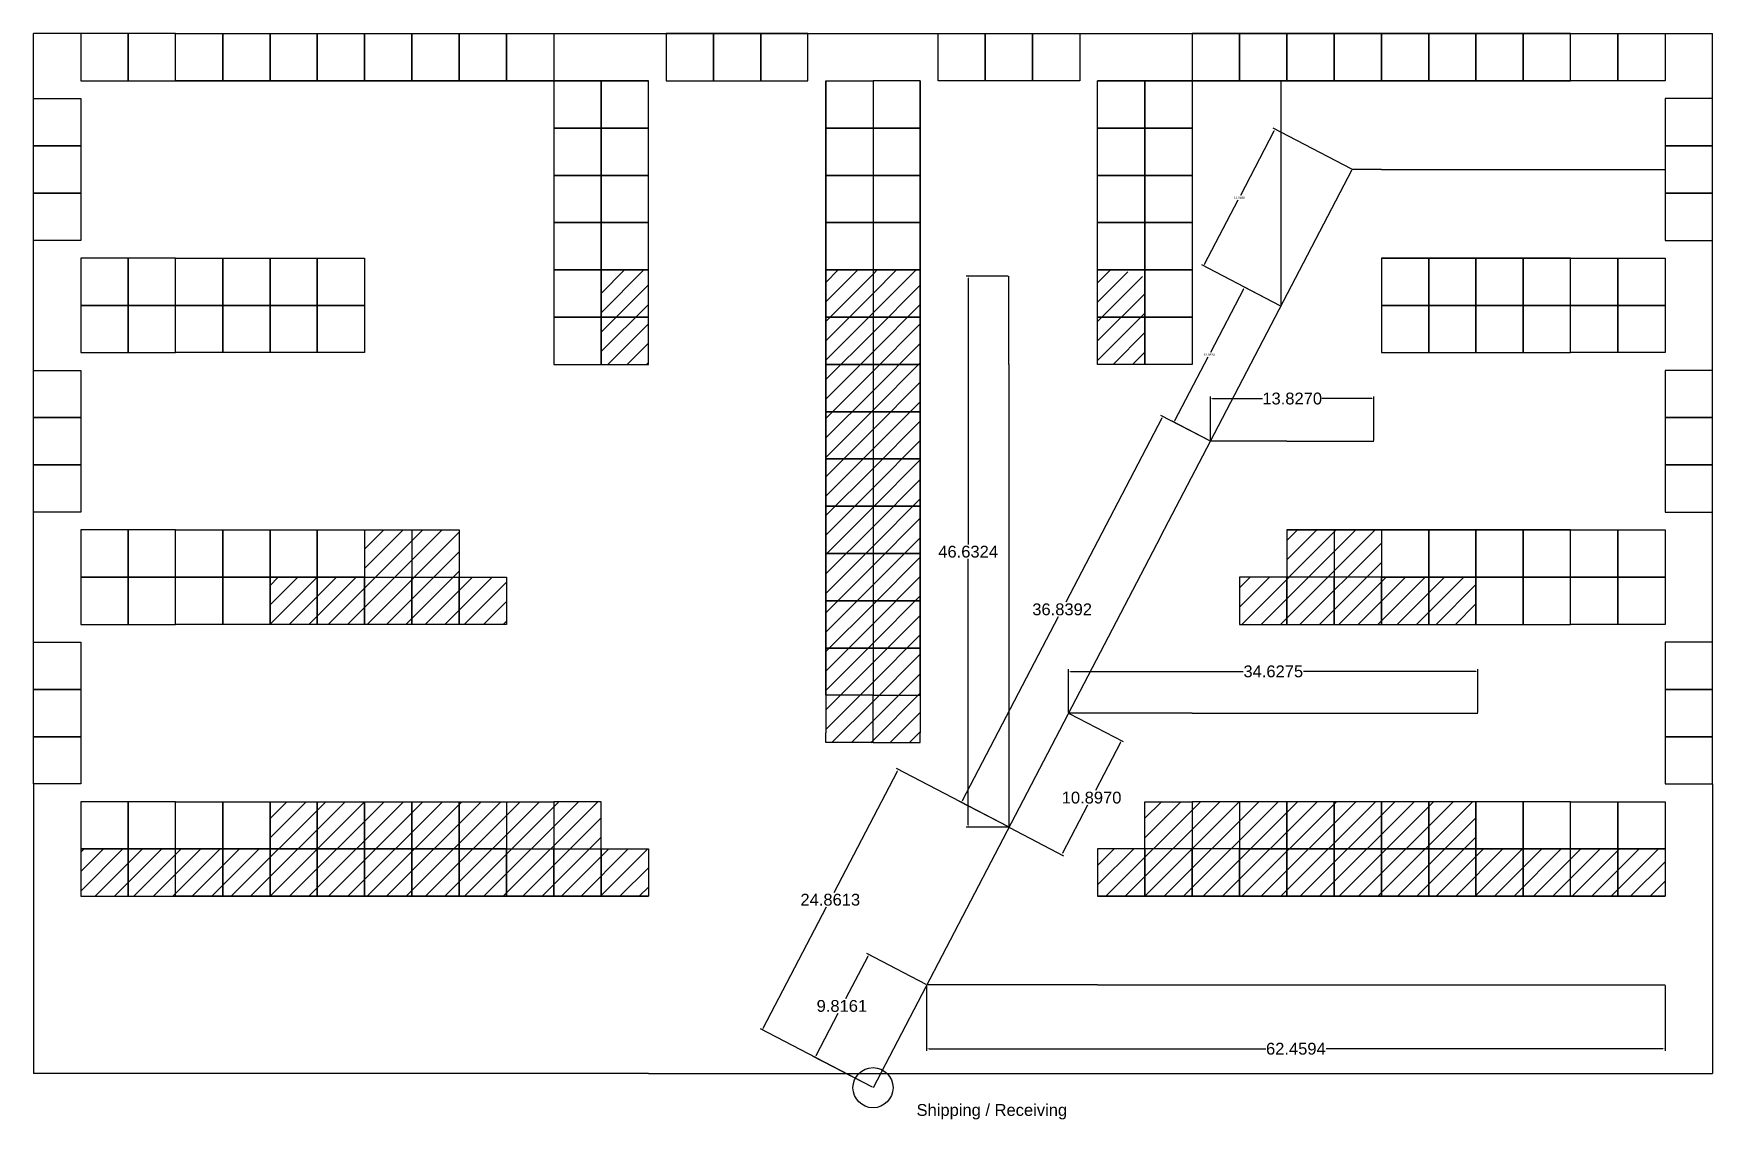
# Model space of a CAD drawing. Header units: inches. Extents: x 6 to 148, y 0 to 92.
import ezdxf

# ---------------------------------------------------------------- set-up
doc = ezdxf.new("R2010")
doc.units = ezdxf.units.IN
doc.header["$MEASUREMENT"] = 0
doc.styles.get("Standard").update_dxf_attribs({"font": 'arial.ttf'})
doc.dimstyles.get("Standard").update_dxf_attribs({"dimtxt": 0.18, "dimasz": 0.18, "dimexe": 0.18, "dimexo": 0.0625, "dimgap": 0.09, "dimtad": 0, "dimtih": 1, "dimtoh": 1, "dimdec": 4, "dimzin": 0, "dimdsep": 46, "dimtxsty": 'Standard', "dimcen": 0.09, "dimadec": 0, "dimazin": 0, "dimtfac": 1, "dimtdec": 4, "dimtofl": 0, "dimtmove": 0, "dimatfit": 3, "dimfxl": 1, "dimtolj": 1, "dimtzin": 0, "dimarcsym": 0})
pattern_1 = [(45, (-6.2708, -3.2696), (-0.822012, 0.822012), [])]

# ---------------------------------------------------------------- blocks, each defined once
blk = doc.blocks.new('*D10')
at = {"color": 0, "lineweight": -2, "transparency": 16777216}
for p, q in [((76.33, 13.81), (74.46, 10.22)), ((81.26, 11.44), (76.25, 14.05)), ((71.96, 5.42), (73.83, 9.01)), ((76.72, 2.74), (71.71, 5.35))]:
    blk.add_line(p, q, dxfattribs=at)
at = {"color": 0, "transparency": 16777216}
for points in [[(76.3, 13.82), (76.36, 13.79), (76.41, 13.97)], [(71.93, 5.44), (71.98, 5.41), (71.87, 5.26)]]:
    blk.add_solid(points, dxfattribs=at)
at = {"layer": 'Defpoints', "color": 0, "transparency": 16777216}
for p in [(76.41, 13.97), (81.31, 11.41), (76.77, 2.71)]:
    blk.add_point(p, dxfattribs=at)
at = {"color": 0, "transparency": 16777216, "insert": (74.14, 9.62), "char_height": 1, "attachment_point": 5}
blk.add_mtext('\\A1;9.8161', dxfattribs=at)
blk = doc.blocks.new('*D11')
at = {"color": 0, "lineweight": -2, "transparency": 16777216}
for p, q in [((81.31, 11.35), (81.31, 5.82)), ((143.77, 11.35), (143.77, 5.82)), ((81.49, 6), (109.99, 6)), ((143.59, 6), (115.1, 6))]:
    blk.add_line(p, q, dxfattribs=at)
at = {"color": 0, "transparency": 16777216}
for points in [[(81.49, 6.03), (81.49, 5.97), (81.31, 6)], [(143.59, 6.03), (143.59, 5.97), (143.77, 6)]]:
    blk.add_solid(points, dxfattribs=at)
at = {"layer": 'Defpoints', "color": 0, "transparency": 16777216}
for p in [(81.31, 11.41), (143.77, 11.41), (143.77, 6)]:
    blk.add_point(p, dxfattribs=at)
at = {"color": 0, "transparency": 16777216, "insert": (112.54, 6), "char_height": 1, "attachment_point": 5}
blk.add_mtext('\\A1;62.4594', dxfattribs=at)
blk = doc.blocks.new('*D12')
at = {"color": 0, "lineweight": -2, "transparency": 16777216}
for p, q in [((78.83, 29.47), (73.47, 19.21)), ((88.22, 24.78), (78.75, 29.72)), ((67.49, 7.75), (72.85, 18.01)), ((76.72, 2.74), (67.25, 7.68))]:
    blk.add_line(p, q, dxfattribs=at)
at = {"color": 0, "transparency": 16777216}
for points in [[(78.8, 29.49), (78.85, 29.46), (78.91, 29.63)], [(67.47, 7.77), (67.52, 7.74), (67.41, 7.59)]]:
    blk.add_solid(points, dxfattribs=at)
at = {"layer": 'Defpoints', "color": 0, "transparency": 16777216}
for p in [(78.91, 29.63), (88.27, 24.75), (76.77, 2.71)]:
    blk.add_point(p, dxfattribs=at)
at = {"color": 0, "transparency": 16777216, "insert": (73.16, 18.61), "char_height": 1, "attachment_point": 5}
blk.add_mtext('\\A1;24.8613', dxfattribs=at)
blk = doc.blocks.new('*D13')
at = {"color": 0, "lineweight": -2, "transparency": 16777216}
for p, q in [((88.21, 71.38), (84.64, 71.38)), ((84.82, 71.2), (84.82, 48.67)), ((84.82, 24.93), (84.82, 47.46)), ((88.21, 24.75), (84.64, 24.75))]:
    blk.add_line(p, q, dxfattribs=at)
at = {"color": 0, "transparency": 16777216}
for points in [[(84.79, 71.2), (84.85, 71.2), (84.82, 71.38)], [(84.79, 24.93), (84.85, 24.93), (84.82, 24.75)]]:
    blk.add_solid(points, dxfattribs=at)
at = {"layer": 'Defpoints', "color": 0, "transparency": 16777216}
for p in [(84.82, 71.38), (88.27, 71.38), (88.27, 24.75)]:
    blk.add_point(p, dxfattribs=at)
at = {"color": 0, "transparency": 16777216, "insert": (84.82, 48.06), "char_height": 1, "attachment_point": 5}
blk.add_mtext('\\A1;46.6324', dxfattribs=at)
blk = doc.blocks.new('*D14')
at = {"color": 0, "lineweight": -2, "transparency": 16777216}
for p, q in [((93.37, 34.38), (97.94, 31.99)), ((97.7, 31.92), (95.58, 27.85)), ((92.83, 22.58), (94.95, 26.65)), ((88.33, 24.72), (92.9, 22.33))]:
    blk.add_line(p, q, dxfattribs=at)
at = {"color": 0, "transparency": 16777216}
for points in [[(97.67, 31.93), (97.73, 31.9), (97.78, 32.08)], [(92.8, 22.59), (92.85, 22.56), (92.74, 22.42)]]:
    blk.add_solid(points, dxfattribs=at)
at = {"layer": 'Defpoints', "color": 0, "transparency": 16777216}
for p in [(93.31, 34.41), (97.78, 32.08), (88.27, 24.75)]:
    blk.add_point(p, dxfattribs=at)
at = {"color": 0, "transparency": 16777216, "insert": (95.26, 27.25), "char_height": 1, "attachment_point": 5}
blk.add_mtext('\\A1;10.8970', dxfattribs=at)
blk = doc.blocks.new('*D15')
at = {"color": 0, "lineweight": -2, "transparency": 16777216}
for p, q in [((93.31, 34.47), (93.31, 38.11)), ((93.49, 37.93), (108.07, 37.93)), ((127.76, 37.93), (113.19, 37.93)), ((127.94, 34.47), (127.94, 38.11))]:
    blk.add_line(p, q, dxfattribs=at)
at = {"color": 0, "transparency": 16777216}
for points in [[(93.49, 37.96), (93.49, 37.9), (93.31, 37.93)], [(127.76, 37.96), (127.76, 37.9), (127.94, 37.93)]]:
    blk.add_solid(points, dxfattribs=at)
at = {"layer": 'Defpoints', "color": 0, "transparency": 16777216}
for p in [(127.94, 37.93), (93.31, 34.41), (127.94, 34.41)]:
    blk.add_point(p, dxfattribs=at)
at = {"color": 0, "transparency": 16777216, "insert": (110.63, 37.93), "char_height": 1, "attachment_point": 5}
blk.add_mtext('\\A1;34.6275', dxfattribs=at)
blk = doc.blocks.new('*D16')
at = {"color": 0, "lineweight": -2, "transparency": 16777216}
for p, q in [((101.2, 59.35), (93.08, 43.78)), ((105.26, 57.44), (101.13, 59.59)), ((84.33, 27.01), (92.45, 42.58)), ((88.22, 24.78), (84.09, 26.93))]:
    blk.add_line(p, q, dxfattribs=at)
at = {"color": 0, "transparency": 16777216}
for points in [[(101.18, 59.37), (101.23, 59.34), (101.29, 59.51)], [(84.3, 27.02), (84.36, 27), (84.25, 26.85)]]:
    blk.add_solid(points, dxfattribs=at)
at = {"layer": 'Defpoints', "color": 0, "transparency": 16777216}
for p in [(101.29, 59.51), (105.31, 57.41), (88.27, 24.75)]:
    blk.add_point(p, dxfattribs=at)
at = {"color": 0, "transparency": 16777216, "insert": (92.77, 43.18), "char_height": 1, "attachment_point": 5}
blk.add_mtext('\\A1;36.8392', dxfattribs=at)
blk = doc.blocks.new('*D17')
at = {"color": 0, "lineweight": -2, "transparency": 16777216}
for p, q in [((105.31, 57.47), (105.31, 61.2)), ((119.14, 57.47), (119.14, 61.2)), ((105.49, 61.02), (109.72, 61.02)), ((118.96, 61.02), (114.73, 61.02))]:
    blk.add_line(p, q, dxfattribs=at)
at = {"color": 0, "transparency": 16777216}
for points in [[(105.49, 61.05), (105.49, 60.99), (105.31, 61.02)], [(118.96, 61.05), (118.96, 60.99), (119.14, 61.02)]]:
    blk.add_solid(points, dxfattribs=at)
at = {"layer": 'Defpoints', "color": 0, "transparency": 16777216}
for p in [(119.14, 61.02), (105.31, 57.41), (119.14, 57.41)]:
    blk.add_point(p, dxfattribs=at)
at = {"color": 0, "transparency": 16777216, "insert": (112.23, 61.02), "char_height": 1, "attachment_point": 5}
blk.add_mtext('\\A1;13.8270', dxfattribs=at)
blk = doc.blocks.new('*D19')
at = {"color": 0, "lineweight": -2, "transparency": 16777216}
for p, q in [((108.11, 70.28), (105.31, 64.91)), ((111.22, 68.86), (108.03, 70.52)), ((102.31, 59.18), (105.12, 64.55)), ((105.26, 57.44), (102.07, 59.1))]:
    blk.add_line(p, q, dxfattribs=at)
at = {"color": 0, "transparency": 16777216}
for points in [[(108.08, 70.29), (108.13, 70.27), (108.19, 70.44)], [(102.29, 59.19), (102.34, 59.16), (102.23, 59.02)]]:
    blk.add_solid(points, dxfattribs=at)
at = {"layer": 'Defpoints', "color": 0, "transparency": 16777216}
for p in [(108.19, 70.44), (111.27, 68.83), (105.31, 57.41)]:
    blk.add_point(p, dxfattribs=at)
at = {"color": 0, "transparency": 16777216, "insert": (105.21, 64.73), "char_height": 0.18, "attachment_point": 5}
blk.add_mtext('\\A1;12.8834', dxfattribs=at)
blk = doc.blocks.new('*D20')
at = {"color": 0, "lineweight": -2, "transparency": 16777216}
for p, q in [((117.26, 80.44), (110.62, 83.9)), ((110.69, 83.66), (107.85, 78.21)), ((104.82, 72.4), (107.66, 77.85)), ((111.22, 68.86), (104.58, 72.33))]:
    blk.add_line(p, q, dxfattribs=at)
at = {"color": 0, "transparency": 16777216}
for points in [[(110.67, 83.68), (110.72, 83.65), (110.78, 83.82)], [(104.79, 72.42), (104.84, 72.39), (104.73, 72.24)]]:
    blk.add_solid(points, dxfattribs=at)
at = {"layer": 'Defpoints', "color": 0, "transparency": 16777216}
for p in [(110.78, 83.82), (117.31, 80.41), (111.27, 68.83)]:
    blk.add_point(p, dxfattribs=at)
at = {"color": 0, "transparency": 16777216, "insert": (107.76, 78.03), "char_height": 0.18, "attachment_point": 5}
blk.add_mtext('\\A1;13.0588', dxfattribs=at)

msp = doc.modelspace()

# ---------------------------------------------------------------- hatches: boundary and pattern name
h = msp.add_hatch()
h.set_pattern_fill('ANSI31', color=256, scale=9.3)
h.set_pattern_definition(pattern_1)
h.paths.add_polyline_path([(53.77316, 67.9097), (57.77316, 67.9097), (57.77316, 63.9097), (53.77316, 63.9097)])
h.paths.add_polyline_path([(72.77316, 35.9097), (76.77316, 35.9097), (76.77316, 31.9097), (72.77316, 31.9097), (72.77316, 32.72612)])
h.paths.add_polyline_path([(72.77316, 39.9097), (76.77316, 39.9097), (76.77316, 35.9097), (72.77316, 35.9097)])
h.paths.add_polyline_path([(72.77316, 43.9097), (76.77316, 43.9097), (76.77316, 39.9097), (72.77316, 39.9097)])
h.paths.add_polyline_path([(72.77316, 47.9097), (76.77316, 47.9097), (76.77316, 43.9097), (72.77316, 43.9097)])
h.paths.add_polyline_path([(72.77316, 51.9097), (76.77316, 51.9097), (76.77316, 47.9097), (72.77316, 47.9097)])
h.paths.add_polyline_path([(72.77316, 55.9097), (76.77316, 55.9097), (76.77316, 51.9097), (72.77316, 51.9097)])
h.paths.add_polyline_path([(72.77316, 59.9097), (76.77316, 59.9097), (76.77316, 55.9097), (72.77316, 55.9097)])
h.paths.add_polyline_path([(72.77316, 63.9097), (76.77316, 63.9097), (76.77316, 59.9097), (72.77316, 59.9097)])
h.paths.add_polyline_path([(72.77316, 67.9097), (76.77316, 67.9097), (76.77316, 63.9097), (72.77316, 63.9097)])
h.paths.add_polyline_path([(72.77316, 71.9097), (76.77316, 71.9097), (76.77316, 67.9097), (72.77316, 67.9097)])
h.paths.add_polyline_path([(53.77316, 71.27432, -0.007212089), (55.72578, 71.9097), (57.77316, 71.9097), (57.77316, 67.9097), (53.77316, 67.9097)])
h.paths.add_polyline_path([(37.77316, 49.9097), (41.77316, 49.9097), (41.77316, 45.9097), (37.77316, 45.9097)])
h.paths.add_polyline_path([(33.77316, 49.9097), (37.77316, 49.9097), (37.77316, 45.9097), (33.77316, 45.9097)])
h.paths.add_polyline_path([(41.77316, 45.9097), (45.77316, 45.9097), (45.77316, 41.9097), (41.77316, 41.9097)])
h.paths.add_polyline_path([(37.77316, 45.9097), (41.77316, 45.9097), (41.77316, 41.9097), (37.77316, 41.9097)])
h.paths.add_polyline_path([(33.77316, 45.9097), (37.77316, 45.9097), (37.77316, 41.9097), (33.77316, 41.9097)])
h.paths.add_polyline_path([(29.77316, 45.9097), (33.77316, 45.9097), (33.77316, 41.9097), (29.77316, 41.9097)])
h.paths.add_polyline_path([(25.77316, 45.9097), (29.77316, 45.9097), (29.77316, 41.9097), (25.77316, 41.9097)])
h.paths.add_polyline_path([(49.77316, 26.9097), (53.77316, 26.9097), (53.77316, 22.9097), (49.77316, 22.9097)])
h.paths.add_polyline_path([(45.77316, 26.9097), (49.77316, 26.9097), (49.77316, 22.9097), (45.77316, 22.9097)])
h.paths.add_polyline_path([(41.77316, 26.9097), (45.77316, 26.9097), (45.77316, 22.9097), (41.77316, 22.9097)])
h.paths.add_polyline_path([(37.77316, 26.9097), (41.77316, 26.9097), (41.77316, 22.9097), (37.77316, 22.9097)])
h.paths.add_polyline_path([(33.77316, 26.9097), (37.77316, 26.9097), (37.77316, 22.9097), (33.77316, 22.9097)])
h.paths.add_polyline_path([(29.77316, 26.9097), (33.77316, 26.9097), (33.77316, 22.9097), (29.77316, 22.9097)])
h.paths.add_polyline_path([(25.77316, 26.9097), (29.77316, 26.9097), (29.77316, 22.9097), (25.77316, 22.9097)])
h.paths.add_polyline_path([(53.77316, 22.9097), (57.77316, 22.9097), (57.77316, 18.9097), (53.77316, 18.9097)])
h.paths.add_polyline_path([(49.77316, 22.9097), (53.77316, 22.9097), (53.77316, 18.9097), (49.77316, 18.9097)])
h.paths.add_polyline_path([(45.77316, 22.9097), (49.77316, 22.9097), (49.77316, 18.9097), (45.77316, 18.9097)])
h.paths.add_polyline_path([(41.77316, 22.9097), (45.77316, 22.9097), (45.77316, 18.9097), (41.77316, 18.9097)])
h.paths.add_polyline_path([(37.77316, 22.9097), (41.77316, 22.9097), (41.77316, 18.9097), (37.77316, 18.9097)])
h.paths.add_polyline_path([(33.77316, 22.9097), (37.77316, 22.9097), (37.77316, 18.9097), (33.77316, 18.9097)])
h.paths.add_polyline_path([(29.77316, 22.9097), (33.77316, 22.9097), (33.77316, 18.9097), (29.77316, 18.9097)])
h.paths.add_polyline_path([(25.77316, 22.9097), (29.77316, 22.9097), (29.77316, 18.9097), (25.77316, 18.9097)])
h.paths.add_polyline_path([(21.77316, 22.9097), (25.77316, 22.9097), (25.77316, 18.9097), (21.77316, 18.9097)])
h.paths.add_polyline_path([(17.77316, 22.9097), (21.77316, 22.9097), (21.77316, 18.9097), (17.77316, 18.9097)])
h.paths.add_polyline_path([(13.77316, 22.9097), (17.77316, 22.9097), (17.77316, 18.9097), (13.77316, 18.9097)])
h.paths.add_polyline_path([(9.77316, 22.9097), (13.77316, 22.9097), (13.77316, 18.9097), (9.77316, 18.9097)])
h = msp.add_hatch()
h.set_pattern_fill('ANSI31', color=256, scale=9.3)
h.set_pattern_definition(pattern_1)
h.paths.add_polyline_path([(99.77316, 67.9097), (95.77316, 67.9097), (95.77316, 63.9097), (99.77316, 63.9097)])
h.paths.add_polyline_path([(80.77316, 35.9097), (76.77316, 35.9097), (76.77316, 31.9097), (80.77316, 31.9097), (80.77316, 32.72612)])
h.paths.add_polyline_path([(80.77316, 39.9097), (76.77316, 39.9097), (76.77316, 35.9097), (80.77316, 35.9097)])
h.paths.add_polyline_path([(80.77316, 43.9097), (76.77316, 43.9097), (76.77316, 39.9097), (80.77316, 39.9097)])
h.paths.add_polyline_path([(80.77316, 47.9097), (76.77316, 47.9097), (76.77316, 43.9097), (80.77316, 43.9097)])
h.paths.add_polyline_path([(80.77316, 51.9097), (76.77316, 51.9097), (76.77316, 47.9097), (80.77316, 47.9097)])
h.paths.add_polyline_path([(80.77316, 55.9097), (76.77316, 55.9097), (76.77316, 51.9097), (80.77316, 51.9097)])
h.paths.add_polyline_path([(80.77316, 59.9097), (76.77316, 59.9097), (76.77316, 55.9097), (80.77316, 55.9097)])
h.paths.add_polyline_path([(80.77316, 63.9097), (76.77316, 63.9097), (76.77316, 59.9097), (80.77316, 59.9097)])
h.paths.add_polyline_path([(80.77316, 67.9097), (76.77316, 67.9097), (76.77316, 63.9097), (80.77316, 63.9097)])
h.paths.add_polyline_path([(80.77316, 71.9097), (76.77316, 71.9097), (76.77316, 67.9097), (80.77316, 67.9097)])
h.paths.add_polyline_path([(99.77316, 71.27432, 0.007212089), (97.82053, 71.9097), (95.77316, 71.9097), (95.77316, 67.9097), (99.77316, 67.9097)])
h.paths.add_polyline_path([(115.77316, 49.9097), (111.77316, 49.9097), (111.77316, 45.9097), (115.77316, 45.9097)])
h.paths.add_polyline_path([(119.77316, 49.9097), (115.77316, 49.9097), (115.77316, 45.9097), (119.77316, 45.9097)])
h.paths.add_polyline_path([(111.77316, 45.9097), (107.77316, 45.9097), (107.77316, 41.9097), (111.77316, 41.9097)])
h.paths.add_polyline_path([(115.77316, 45.9097), (111.77316, 45.9097), (111.77316, 41.9097), (115.77316, 41.9097)])
h.paths.add_polyline_path([(119.77316, 45.9097), (115.77316, 45.9097), (115.77316, 41.9097), (119.77316, 41.9097)])
h.paths.add_polyline_path([(123.77316, 45.9097), (119.77316, 45.9097), (119.77316, 41.9097), (123.77316, 41.9097)])
h.paths.add_polyline_path([(127.77316, 45.9097), (123.77316, 45.9097), (123.77316, 41.9097), (127.77316, 41.9097)])
h.paths.add_polyline_path([(103.77316, 26.9097), (99.77316, 26.9097), (99.77316, 22.9097), (103.77316, 22.9097)])
h.paths.add_polyline_path([(107.77316, 26.9097), (103.77316, 26.9097), (103.77316, 22.9097), (107.77316, 22.9097)])
h.paths.add_polyline_path([(111.77316, 26.9097), (107.77316, 26.9097), (107.77316, 22.9097), (111.77316, 22.9097)])
h.paths.add_polyline_path([(115.77316, 26.9097), (111.77316, 26.9097), (111.77316, 22.9097), (115.77316, 22.9097)])
h.paths.add_polyline_path([(119.77316, 26.9097), (115.77316, 26.9097), (115.77316, 22.9097), (119.77316, 22.9097)])
h.paths.add_polyline_path([(123.77316, 26.9097), (119.77316, 26.9097), (119.77316, 22.9097), (123.77316, 22.9097)])
h.paths.add_polyline_path([(127.77316, 26.9097), (123.77316, 26.9097), (123.77316, 22.9097), (127.77316, 22.9097)])
h.paths.add_polyline_path([(99.77316, 22.9097), (95.77316, 22.9097), (95.77316, 18.9097), (99.77316, 18.9097)])
h.paths.add_polyline_path([(103.77316, 22.9097), (99.77316, 22.9097), (99.77316, 18.9097), (103.77316, 18.9097)])
h.paths.add_polyline_path([(107.77316, 22.9097), (103.77316, 22.9097), (103.77316, 18.9097), (107.77316, 18.9097)])
h.paths.add_polyline_path([(111.77316, 22.9097), (107.77316, 22.9097), (107.77316, 18.9097), (111.77316, 18.9097)])
h.paths.add_polyline_path([(115.77316, 22.9097), (111.77316, 22.9097), (111.77316, 18.9097), (115.77316, 18.9097)])
h.paths.add_polyline_path([(119.77316, 22.9097), (115.77316, 22.9097), (115.77316, 18.9097), (119.77316, 18.9097)])
h.paths.add_polyline_path([(123.77316, 22.9097), (119.77316, 22.9097), (119.77316, 18.9097), (123.77316, 18.9097)])
h.paths.add_polyline_path([(127.77316, 22.9097), (123.77316, 22.9097), (123.77316, 18.9097), (127.77316, 18.9097)])
h.paths.add_polyline_path([(131.77316, 22.9097), (127.77316, 22.9097), (127.77316, 18.9097), (131.77316, 18.9097)])
h.paths.add_polyline_path([(135.77316, 22.9097), (131.77316, 22.9097), (131.77316, 18.9097), (135.77316, 18.9097)])
h.paths.add_polyline_path([(139.77316, 22.9097), (135.77316, 22.9097), (135.77316, 18.9097), (139.77316, 18.9097)])
h.paths.add_polyline_path([(143.77316, 22.9097), (139.77316, 22.9097), (139.77316, 18.9097), (143.77316, 18.9097)])

# ---------------------------------------------------------------- linework, layer by layer
for p, q in [((5.77316, 40.4097), (5.77316, 91.9097)), ((9.77316, 91.9097), (5.77316, 91.9097)), ((17.77316, 87.9097), (17.77316, 91.9097)), ((17.77316, 91.9097), (49.77316, 91.9097)), ((17.77316, 91.9097), (49.77316, 91.9097)), ((49.77316, 91.9097), (147.77316, 91.9097)), ((135.77316, 91.9097), (103.77316, 91.9097)), ((135.77316, 91.9097), (103.77316, 91.9097)), ((135.77316, 87.9097), (135.77316, 91.9097)), ((147.77316, 40.4097), (147.77316, 91.9097)), ((17.77316, 87.9097), (57.77316, 87.9097)), ((57.77316, 67.9097), (57.77316, 87.9097)), ((72.77316, 87.9097), (72.77316, 32.72612)), ((80.77316, 87.9097), (80.77316, 32.72612)), ((135.77316, 87.9097), (95.77316, 87.9097)), ((95.77316, 67.9097), (95.77316, 87.9097)), ((103.77316, 87.9097), (103.77316, 63.9097)), ((111.27316, 87.9097), (111.27316, 68.83193)), ((105.31373, 57.4097), (117.31373, 80.4097)), ((119.77316, 80.4097), (117.31373, 80.4097)), ((119.77316, 80.4097), (143.77316, 80.4097)), ((119.77316, 72.9097), (143.77316, 72.9097)), ((33.77316, 49.9097), (37.77316, 49.9097)), ((37.77316, 49.9097), (37.77316, 45.9097)), ((37.77316, 49.9097), (41.77316, 49.9097)), ((41.77316, 49.9097), (41.77316, 45.9097)), ((115.77316, 49.9097), (111.77316, 49.9097)), ((111.77316, 49.9097), (111.77316, 45.9097)), ((111.77316, 49.9097), (143.77316, 49.9097)), ((115.77316, 49.9097), (115.77316, 45.9097)), ((119.77316, 49.9097), (115.77316, 49.9097)), ((45.77316, 45.9097), (45.77316, 41.9097)), ((107.77316, 45.9097), (107.77316, 41.9097)), ((76.77316, 31.9097), (76.77316, 35.9097)), ((76.77316, 31.9097), (76.77316, 35.9097)), ((72.77316, 31.9097), (72.77316, 32.72612)), ((80.77316, 31.9097), (80.77316, 32.72612)), ((76.77316, 31.9097), (72.77316, 31.9097)), ((76.77316, 31.9097), (80.77316, 31.9097)), ((5.77316, 28.4097), (5.77316, 3.9097)), ((147.77316, 28.4097), (147.77316, 3.9097)), ((17.77316, 22.9097), (17.77316, 26.9097)), ((17.77316, 26.9097), (49.77316, 26.9097)), ((49.77316, 26.9097), (49.77316, 22.9097)), ((135.77316, 26.9097), (103.77316, 26.9097)), ((103.77316, 26.9097), (103.77316, 22.9097)), ((135.77316, 22.9097), (135.77316, 26.9097)), ((17.77316, 18.9097), (17.77316, 22.9097)), ((17.77316, 22.9097), (57.77316, 22.9097)), ((57.77316, 22.9097), (57.77316, 18.9097)), ((135.77316, 22.9097), (95.77316, 22.9097)), ((95.77316, 22.9097), (95.77316, 18.9097)), ((135.77316, 18.9097), (135.77316, 22.9097)), ((17.77316, 18.9097), (57.77316, 18.9097)), ((135.77316, 18.9097), (95.77316, 18.9097)), ((95.77316, 18.9097), (143.77316, 18.9097)), ((57.77316, 3.9097), (5.77316, 3.9097)), ((57.77316, 3.9097), (147.77316, 3.9097))]:
    msp.add_line(p, q)
at = {"color": 3}
for p, q in [((88.27316, 63.9097), (88.27316, 71.38103)), ((88.27316, 63.9097), (88.27316, 24.7486)), ((101.12377, 49.37894), (105.31373, 57.4097)), ((111.77316, 57.4097), (105.31373, 57.4097)), ((111.77316, 57.4097), (119.14075, 57.4097)), ((101.12377, 49.37894), (89.12377, 26.37894)), ((103.77316, 34.4097), (93.31373, 34.4097)), ((103.77316, 34.4097), (127.9412, 34.4097)), ((89.12377, 26.37894), (76.77316, 2.70693)), ((95.77316, 11.4097), (81.31373, 11.4097)), ((95.77316, 11.4097), (143.77316, 11.4097))]:
    msp.add_line(p, q, dxfattribs=at)
for points in [[(13.77316, 91.9097), (9.77316, 91.9097), (9.77316, 87.9097), (13.77316, 87.9097)], [(17.77316, 91.9097), (13.77316, 91.9097), (13.77316, 87.9097), (17.77316, 87.9097)], [(17.77316, 91.9097), (21.77316, 91.9097), (21.77316, 87.9097), (17.77316, 87.9097)], [(21.77316, 91.9097), (25.77316, 91.9097), (25.77316, 87.9097), (21.77316, 87.9097)], [(25.77316, 91.9097), (29.77316, 91.9097), (29.77316, 87.9097), (25.77316, 87.9097)], [(29.77316, 91.9097), (33.77316, 91.9097), (33.77316, 87.9097), (29.77316, 87.9097)], [(33.77316, 91.9097), (37.77316, 91.9097), (37.77316, 87.9097), (33.77316, 87.9097)], [(37.77316, 91.9097), (41.77316, 91.9097), (41.77316, 87.9097), (37.77316, 87.9097)], [(41.77316, 91.9097), (45.77316, 91.9097), (45.77316, 87.9097), (41.77316, 87.9097)], [(45.77316, 91.9097), (49.77316, 91.9097), (49.77316, 87.9097), (45.77316, 87.9097)], [(63.27316, 91.9097), (59.27316, 91.9097), (59.27316, 87.9097), (63.27316, 87.9097)], [(67.27316, 91.9097), (63.27316, 91.9097), (63.27316, 87.9097), (67.27316, 87.9097)], [(71.27316, 91.9097), (67.27316, 91.9097), (67.27316, 87.9097), (71.27316, 87.9097)], [(82.27316, 91.9097), (86.27316, 91.9097), (86.27316, 87.9097), (82.27316, 87.9097)], [(86.27316, 91.9097), (90.27316, 91.9097), (90.27316, 87.9097), (86.27316, 87.9097)], [(90.27316, 91.9097), (94.27316, 91.9097), (94.27316, 87.9097), (90.27316, 87.9097)], [(107.77316, 91.9097), (103.77316, 91.9097), (103.77316, 87.9097), (107.77316, 87.9097)], [(111.77316, 91.9097), (107.77316, 91.9097), (107.77316, 87.9097), (111.77316, 87.9097)], [(115.77316, 91.9097), (111.77316, 91.9097), (111.77316, 87.9097), (115.77316, 87.9097)], [(119.77316, 91.9097), (115.77316, 91.9097), (115.77316, 87.9097), (119.77316, 87.9097)], [(123.77316, 91.9097), (119.77316, 91.9097), (119.77316, 87.9097), (123.77316, 87.9097)], [(127.77316, 91.9097), (123.77316, 91.9097), (123.77316, 87.9097), (127.77316, 87.9097)], [(131.77316, 91.9097), (127.77316, 91.9097), (127.77316, 87.9097), (131.77316, 87.9097)], [(135.77316, 91.9097), (131.77316, 91.9097), (131.77316, 87.9097), (135.77316, 87.9097)], [(135.77316, 91.9097), (139.77316, 91.9097), (139.77316, 87.9097), (135.77316, 87.9097)], [(139.77316, 91.9097), (143.77316, 91.9097), (143.77316, 87.9097), (139.77316, 87.9097)], [(53.77316, 87.9097), (49.77316, 87.9097), (49.77316, 83.9097), (53.77316, 83.9097)], [(57.77316, 87.9097), (53.77316, 87.9097), (53.77316, 83.9097), (57.77316, 83.9097)], [(72.77316, 87.9097), (76.77316, 87.9097), (76.77316, 83.9097), (72.77316, 83.9097)], [(80.77316, 87.9097), (76.77316, 87.9097), (76.77316, 83.9097), (80.77316, 83.9097)], [(95.77316, 87.9097), (99.77316, 87.9097), (99.77316, 83.9097), (95.77316, 83.9097)], [(99.77316, 87.9097), (103.77316, 87.9097), (103.77316, 83.9097), (99.77316, 83.9097)], [(9.77316, 82.4097), (5.77316, 82.4097), (5.77316, 86.4097), (9.77316, 86.4097)], [(143.77316, 82.4097), (147.77316, 82.4097), (147.77316, 86.4097), (143.77316, 86.4097)], [(53.77316, 83.9097), (49.77316, 83.9097), (49.77316, 79.9097), (53.77316, 79.9097)], [(57.77316, 83.9097), (53.77316, 83.9097), (53.77316, 79.9097), (57.77316, 79.9097)], [(72.77316, 83.9097), (76.77316, 83.9097), (76.77316, 79.9097), (72.77316, 79.9097)], [(80.77316, 83.9097), (76.77316, 83.9097), (76.77316, 79.9097), (80.77316, 79.9097)], [(95.77316, 83.9097), (99.77316, 83.9097), (99.77316, 79.9097), (95.77316, 79.9097)], [(99.77316, 83.9097), (103.77316, 83.9097), (103.77316, 79.9097), (99.77316, 79.9097)], [(9.77316, 78.4097), (5.77316, 78.4097), (5.77316, 82.4097), (9.77316, 82.4097)], [(143.77316, 78.4097), (147.77316, 78.4097), (147.77316, 82.4097), (143.77316, 82.4097)], [(53.77316, 79.9097), (49.77316, 79.9097), (49.77316, 75.9097), (53.77316, 75.9097)], [(57.77316, 79.9097), (53.77316, 79.9097), (53.77316, 75.9097), (57.77316, 75.9097)], [(72.77316, 79.9097), (76.77316, 79.9097), (76.77316, 75.9097), (72.77316, 75.9097)], [(80.77316, 79.9097), (76.77316, 79.9097), (76.77316, 75.9097), (80.77316, 75.9097)], [(95.77316, 79.9097), (99.77316, 79.9097), (99.77316, 75.9097), (95.77316, 75.9097)], [(99.77316, 79.9097), (103.77316, 79.9097), (103.77316, 75.9097), (99.77316, 75.9097)], [(9.77316, 74.4097), (5.77316, 74.4097), (5.77316, 78.4097), (9.77316, 78.4097)], [(143.77316, 74.4097), (147.77316, 74.4097), (147.77316, 78.4097), (143.77316, 78.4097)], [(53.77316, 75.9097), (49.77316, 75.9097), (49.77316, 71.9097), (53.77316, 71.9097)], [(57.77316, 75.9097), (53.77316, 75.9097), (53.77316, 71.9097), (57.77316, 71.9097)], [(72.77316, 75.9097), (76.77316, 75.9097), (76.77316, 71.9097), (72.77316, 71.9097)], [(80.77316, 75.9097), (76.77316, 75.9097), (76.77316, 71.9097), (80.77316, 71.9097)], [(95.77316, 75.9097), (99.77316, 75.9097), (99.77316, 71.9097), (95.77316, 71.9097)], [(99.77316, 75.9097), (103.77316, 75.9097), (103.77316, 71.9097), (99.77316, 71.9097)], [(13.77316, 72.9097), (9.77316, 72.9097), (9.77316, 68.9097), (13.77316, 68.9097)], [(17.77316, 72.9097), (13.77316, 72.9097), (13.77316, 68.9097), (17.77316, 68.9097)], [(17.77316, 72.9097), (21.77316, 72.9097), (21.77316, 68.9097), (17.77316, 68.9097)], [(21.77316, 72.9097), (25.77316, 72.9097), (25.77316, 68.9097), (21.77316, 68.9097)], [(25.77316, 72.9097), (29.77316, 72.9097), (29.77316, 68.9097), (25.77316, 68.9097)], [(29.77316, 72.9097), (33.77316, 72.9097), (33.77316, 68.9097), (29.77316, 68.9097)], [(123.77316, 72.9097), (119.77316, 72.9097), (119.77316, 68.9097), (123.77316, 68.9097)], [(127.77316, 72.9097), (123.77316, 72.9097), (123.77316, 68.9097), (127.77316, 68.9097)], [(131.77316, 72.9097), (127.77316, 72.9097), (127.77316, 68.9097), (131.77316, 68.9097)], [(135.77316, 72.9097), (131.77316, 72.9097), (131.77316, 68.9097), (135.77316, 68.9097)], [(135.77316, 72.9097), (139.77316, 72.9097), (139.77316, 68.9097), (135.77316, 68.9097)], [(139.77316, 72.9097), (143.77316, 72.9097), (143.77316, 68.9097), (139.77316, 68.9097)], [(53.77316, 71.9097), (49.77316, 71.9097), (49.77316, 67.9097), (53.77316, 67.9097)], [(57.77316, 71.9097), (53.77316, 71.9097), (53.77316, 67.9097), (57.77316, 67.9097)], [(72.77316, 71.9097), (76.77316, 71.9097), (76.77316, 67.9097), (72.77316, 67.9097)], [(80.77316, 71.9097), (76.77316, 71.9097), (76.77316, 67.9097), (80.77316, 67.9097)], [(95.77316, 71.9097), (99.77316, 71.9097), (99.77316, 67.9097), (95.77316, 67.9097)], [(99.77316, 71.9097), (103.77316, 71.9097), (103.77316, 67.9097), (99.77316, 67.9097)], [(13.77316, 68.9097), (9.77316, 68.9097), (9.77316, 64.9097), (13.77316, 64.9097)], [(17.77316, 68.9097), (13.77316, 68.9097), (13.77316, 64.9097), (17.77316, 64.9097)], [(17.77316, 68.9097), (21.77316, 68.9097), (21.77316, 64.9097), (17.77316, 64.9097)], [(21.77316, 68.9097), (25.77316, 68.9097), (25.77316, 64.9097), (21.77316, 64.9097)], [(25.77316, 68.9097), (29.77316, 68.9097), (29.77316, 64.9097), (25.77316, 64.9097)], [(29.77316, 68.9097), (33.77316, 68.9097), (33.77316, 64.9097), (29.77316, 64.9097)], [(123.77316, 68.9097), (119.77316, 68.9097), (119.77316, 64.9097), (123.77316, 64.9097)], [(127.77316, 68.9097), (123.77316, 68.9097), (123.77316, 64.9097), (127.77316, 64.9097)], [(131.77316, 68.9097), (127.77316, 68.9097), (127.77316, 64.9097), (131.77316, 64.9097)], [(135.77316, 68.9097), (131.77316, 68.9097), (131.77316, 64.9097), (135.77316, 64.9097)], [(135.77316, 68.9097), (139.77316, 68.9097), (139.77316, 64.9097), (135.77316, 64.9097)], [(139.77316, 68.9097), (143.77316, 68.9097), (143.77316, 64.9097), (139.77316, 64.9097)], [(53.77316, 67.9097), (49.77316, 67.9097), (49.77316, 63.9097), (53.77316, 63.9097)], [(57.77316, 67.9097), (53.77316, 67.9097), (53.77316, 63.9097), (57.77316, 63.9097)], [(72.77316, 67.9097), (76.77316, 67.9097), (76.77316, 63.9097), (72.77316, 63.9097)], [(80.77316, 67.9097), (76.77316, 67.9097), (76.77316, 63.9097), (80.77316, 63.9097)], [(95.77316, 67.9097), (99.77316, 67.9097), (99.77316, 63.9097), (95.77316, 63.9097)], [(99.77316, 67.9097), (103.77316, 67.9097), (103.77316, 63.9097), (99.77316, 63.9097)], [(72.77316, 63.9097), (76.77316, 63.9097), (76.77316, 59.9097), (72.77316, 59.9097)], [(80.77316, 63.9097), (76.77316, 63.9097), (76.77316, 59.9097), (80.77316, 59.9097)], [(9.77316, 59.4097), (5.77316, 59.4097), (5.77316, 63.4097), (9.77316, 63.4097)], [(143.77316, 59.4097), (147.77316, 59.4097), (147.77316, 63.4097), (143.77316, 63.4097)], [(72.77316, 59.9097), (76.77316, 59.9097), (76.77316, 55.9097), (72.77316, 55.9097)], [(80.77316, 59.9097), (76.77316, 59.9097), (76.77316, 55.9097), (80.77316, 55.9097)], [(9.77316, 55.4097), (5.77316, 55.4097), (5.77316, 59.4097), (9.77316, 59.4097)], [(143.77316, 55.4097), (147.77316, 55.4097), (147.77316, 59.4097), (143.77316, 59.4097)], [(9.77316, 51.4097), (5.77316, 51.4097), (5.77316, 55.4097), (9.77316, 55.4097)], [(72.77316, 55.9097), (76.77316, 55.9097), (76.77316, 51.9097), (72.77316, 51.9097)], [(80.77316, 55.9097), (76.77316, 55.9097), (76.77316, 51.9097), (80.77316, 51.9097)], [(143.77316, 51.4097), (147.77316, 51.4097), (147.77316, 55.4097), (143.77316, 55.4097)], [(72.77316, 51.9097), (76.77316, 51.9097), (76.77316, 47.9097), (72.77316, 47.9097)], [(80.77316, 51.9097), (76.77316, 51.9097), (76.77316, 47.9097), (80.77316, 47.9097)], [(13.77316, 49.9097), (9.77316, 49.9097), (9.77316, 45.9097), (13.77316, 45.9097)], [(17.77316, 49.9097), (13.77316, 49.9097), (13.77316, 45.9097), (17.77316, 45.9097)], [(17.77316, 49.9097), (21.77316, 49.9097), (21.77316, 45.9097), (17.77316, 45.9097)], [(21.77316, 49.9097), (25.77316, 49.9097), (25.77316, 45.9097), (21.77316, 45.9097)], [(25.77316, 49.9097), (29.77316, 49.9097), (29.77316, 45.9097), (25.77316, 45.9097)], [(29.77316, 49.9097), (33.77316, 49.9097), (33.77316, 45.9097), (29.77316, 45.9097)], [(123.77316, 49.9097), (119.77316, 49.9097), (119.77316, 45.9097), (123.77316, 45.9097)], [(127.77316, 49.9097), (123.77316, 49.9097), (123.77316, 45.9097), (127.77316, 45.9097)], [(131.77316, 49.9097), (127.77316, 49.9097), (127.77316, 45.9097), (131.77316, 45.9097)], [(135.77316, 49.9097), (131.77316, 49.9097), (131.77316, 45.9097), (135.77316, 45.9097)], [(135.77316, 49.9097), (139.77316, 49.9097), (139.77316, 45.9097), (135.77316, 45.9097)], [(139.77316, 49.9097), (143.77316, 49.9097), (143.77316, 45.9097), (139.77316, 45.9097)], [(72.77316, 47.9097), (76.77316, 47.9097), (76.77316, 43.9097), (72.77316, 43.9097)], [(80.77316, 47.9097), (76.77316, 47.9097), (76.77316, 43.9097), (80.77316, 43.9097)], [(13.77316, 45.9097), (9.77316, 45.9097), (9.77316, 41.9097), (13.77316, 41.9097)], [(17.77316, 45.9097), (13.77316, 45.9097), (13.77316, 41.9097), (17.77316, 41.9097)], [(17.77316, 45.9097), (21.77316, 45.9097), (21.77316, 41.9097), (17.77316, 41.9097)], [(21.77316, 45.9097), (25.77316, 45.9097), (25.77316, 41.9097), (21.77316, 41.9097)], [(25.77316, 45.9097), (29.77316, 45.9097), (29.77316, 41.9097), (25.77316, 41.9097)], [(29.77316, 45.9097), (33.77316, 45.9097), (33.77316, 41.9097), (29.77316, 41.9097)], [(33.77316, 45.9097), (37.77316, 45.9097), (37.77316, 41.9097), (33.77316, 41.9097)], [(37.77316, 45.9097), (41.77316, 45.9097), (41.77316, 41.9097), (37.77316, 41.9097)], [(41.77316, 45.9097), (45.77316, 45.9097), (45.77316, 41.9097), (41.77316, 41.9097)], [(111.77316, 45.9097), (107.77316, 45.9097), (107.77316, 41.9097), (111.77316, 41.9097)], [(115.77316, 45.9097), (111.77316, 45.9097), (111.77316, 41.9097), (115.77316, 41.9097)], [(119.77316, 45.9097), (115.77316, 45.9097), (115.77316, 41.9097), (119.77316, 41.9097)], [(123.77316, 45.9097), (119.77316, 45.9097), (119.77316, 41.9097), (123.77316, 41.9097)], [(127.77316, 45.9097), (123.77316, 45.9097), (123.77316, 41.9097), (127.77316, 41.9097)], [(131.77316, 45.9097), (127.77316, 45.9097), (127.77316, 41.9097), (131.77316, 41.9097)], [(135.77316, 45.9097), (131.77316, 45.9097), (131.77316, 41.9097), (135.77316, 41.9097)], [(135.77316, 45.9097), (139.77316, 45.9097), (139.77316, 41.9097), (135.77316, 41.9097)], [(139.77316, 45.9097), (143.77316, 45.9097), (143.77316, 41.9097), (139.77316, 41.9097)], [(72.77316, 43.9097), (76.77316, 43.9097), (76.77316, 39.9097), (72.77316, 39.9097)], [(80.77316, 43.9097), (76.77316, 43.9097), (76.77316, 39.9097), (80.77316, 39.9097)], [(9.77316, 36.4097), (5.77316, 36.4097), (5.77316, 40.4097), (9.77316, 40.4097)], [(72.77316, 39.9097), (76.77316, 39.9097), (76.77316, 35.9097), (72.77316, 35.9097)], [(80.77316, 39.9097), (76.77316, 39.9097), (76.77316, 35.9097), (80.77316, 35.9097)], [(143.77316, 36.4097), (147.77316, 36.4097), (147.77316, 40.4097), (143.77316, 40.4097)], [(9.77316, 32.4097), (5.77316, 32.4097), (5.77316, 36.4097), (9.77316, 36.4097)], [(143.77316, 32.4097), (147.77316, 32.4097), (147.77316, 36.4097), (143.77316, 36.4097)], [(9.77316, 28.4097), (5.77316, 28.4097), (5.77316, 32.4097), (9.77316, 32.4097)], [(143.77316, 28.4097), (147.77316, 28.4097), (147.77316, 32.4097), (143.77316, 32.4097)], [(13.77316, 26.9097), (9.77316, 26.9097), (9.77316, 22.9097), (13.77316, 22.9097)], [(17.77316, 26.9097), (13.77316, 26.9097), (13.77316, 22.9097), (17.77316, 22.9097)], [(17.77316, 26.9097), (21.77316, 26.9097), (21.77316, 22.9097), (17.77316, 22.9097)], [(21.77316, 26.9097), (25.77316, 26.9097), (25.77316, 22.9097), (21.77316, 22.9097)], [(25.77316, 26.9097), (29.77316, 26.9097), (29.77316, 22.9097), (25.77316, 22.9097)], [(29.77316, 26.9097), (33.77316, 26.9097), (33.77316, 22.9097), (29.77316, 22.9097)], [(33.77316, 26.9097), (37.77316, 26.9097), (37.77316, 22.9097), (33.77316, 22.9097)], [(37.77316, 26.9097), (41.77316, 26.9097), (41.77316, 22.9097), (37.77316, 22.9097)], [(41.77316, 26.9097), (45.77316, 26.9097), (45.77316, 22.9097), (41.77316, 22.9097)], [(49.77316, 22.9097), (53.77316, 22.9097), (53.77316, 26.9097), (49.77316, 26.9097)], [(103.77316, 22.9097), (99.77316, 22.9097), (99.77316, 26.9097), (103.77316, 26.9097)], [(111.77316, 26.9097), (107.77316, 26.9097), (107.77316, 22.9097), (111.77316, 22.9097)], [(115.77316, 26.9097), (111.77316, 26.9097), (111.77316, 22.9097), (115.77316, 22.9097)], [(119.77316, 26.9097), (115.77316, 26.9097), (115.77316, 22.9097), (119.77316, 22.9097)], [(123.77316, 26.9097), (119.77316, 26.9097), (119.77316, 22.9097), (123.77316, 22.9097)], [(127.77316, 26.9097), (123.77316, 26.9097), (123.77316, 22.9097), (127.77316, 22.9097)], [(131.77316, 26.9097), (127.77316, 26.9097), (127.77316, 22.9097), (131.77316, 22.9097)], [(135.77316, 26.9097), (131.77316, 26.9097), (131.77316, 22.9097), (135.77316, 22.9097)], [(135.77316, 26.9097), (139.77316, 26.9097), (139.77316, 22.9097), (135.77316, 22.9097)], [(139.77316, 26.9097), (143.77316, 26.9097), (143.77316, 22.9097), (139.77316, 22.9097)], [(13.77316, 22.9097), (9.77316, 22.9097), (9.77316, 18.9097), (13.77316, 18.9097)], [(17.77316, 22.9097), (13.77316, 22.9097), (13.77316, 18.9097), (17.77316, 18.9097)], [(17.77316, 22.9097), (21.77316, 22.9097), (21.77316, 18.9097), (17.77316, 18.9097)], [(21.77316, 22.9097), (25.77316, 22.9097), (25.77316, 18.9097), (21.77316, 18.9097)], [(25.77316, 22.9097), (29.77316, 22.9097), (29.77316, 18.9097), (25.77316, 18.9097)], [(29.77316, 22.9097), (33.77316, 22.9097), (33.77316, 18.9097), (29.77316, 18.9097)], [(33.77316, 22.9097), (37.77316, 22.9097), (37.77316, 18.9097), (33.77316, 18.9097)], [(37.77316, 22.9097), (41.77316, 22.9097), (41.77316, 18.9097), (37.77316, 18.9097)], [(41.77316, 22.9097), (45.77316, 22.9097), (45.77316, 18.9097), (41.77316, 18.9097)], [(45.77316, 22.9097), (49.77316, 22.9097), (49.77316, 18.9097), (45.77316, 18.9097)], [(49.77316, 22.9097), (53.77316, 22.9097), (53.77316, 18.9097), (49.77316, 18.9097)], [(53.77316, 22.9097), (57.77316, 22.9097), (57.77316, 18.9097), (53.77316, 18.9097)], [(99.77316, 22.9097), (95.77316, 22.9097), (95.77316, 18.9097), (99.77316, 18.9097)], [(103.77316, 22.9097), (99.77316, 22.9097), (99.77316, 18.9097), (103.77316, 18.9097)], [(107.77316, 22.9097), (103.77316, 22.9097), (103.77316, 18.9097), (107.77316, 18.9097)], [(111.77316, 22.9097), (107.77316, 22.9097), (107.77316, 18.9097), (111.77316, 18.9097)], [(115.77316, 22.9097), (111.77316, 22.9097), (111.77316, 18.9097), (115.77316, 18.9097)], [(119.77316, 22.9097), (115.77316, 22.9097), (115.77316, 18.9097), (119.77316, 18.9097)], [(123.77316, 22.9097), (119.77316, 22.9097), (119.77316, 18.9097), (123.77316, 18.9097)], [(127.77316, 22.9097), (123.77316, 22.9097), (123.77316, 18.9097), (127.77316, 18.9097)], [(131.77316, 22.9097), (127.77316, 22.9097), (127.77316, 18.9097), (131.77316, 18.9097)], [(135.77316, 22.9097), (131.77316, 22.9097), (131.77316, 18.9097), (135.77316, 18.9097)], [(135.77316, 22.9097), (139.77316, 22.9097), (139.77316, 18.9097), (135.77316, 18.9097)], [(139.77316, 22.9097), (143.77316, 22.9097), (143.77316, 18.9097), (139.77316, 18.9097)]]:
    msp.add_lwpolyline(points, close=True)
msp.add_circle((76.77316, 2.70693), 1.69632)

# ---------------------------------------------------------------- texts
at = {"insert": (80.45676, 1.32241), "char_height": 1, "attachment_point": 1}
msp.add_mtext_dynamic_manual_height_columns('Shipping / Receiving', width=18.6074612, gutter_width=1, heights=[0], dxfattribs=at)

# ---------------------------------------------------------------- dimensions: what is measured, and where the dimension line sits
for p1, p2, distance, picture, middle in [((111.27316, 68.83193), (117.31373, 80.4097), 7.37468, '*D20', (107.75516, 78.03209)), ((105.31373, 57.4097), (111.27316, 68.83193), 3.47782, '*D19', (105.21006, 64.72954))]:
    dim = msp.add_aligned_dim(p1=p1, p2=p2, distance=distance, dimstyle='Standard')
    dim.commit()
    dim.dimension.update_dxf_attribs({"geometry": picture, "text_midpoint": middle})
dim = msp.add_linear_dim(base=(84.815, 71.38103), p1=(88.27316, 24.7486), p2=(88.27316, 71.38103), angle=90, dimstyle='Standard', override={"dimtxt": 1})
dim.commit()
dim.dimension.update_dxf_attribs({"geometry": '*D13', "text_midpoint": (84.815, 48.06482)})
for base, p1, p2, picture, middle in [((119.14075, 61.01602), (105.31373, 57.4097), (119.14075, 57.4097), '*D17', (112.22724, 61.01602)), ((127.9412, 37.92728), (93.31373, 34.4097), (127.9412, 34.4097), '*D15', (110.62747, 37.92728)), ((143.77316, 5.99666), (81.31373, 11.4097), (143.77316, 11.4097), '*D11', (112.54344, 5.99666))]:
    dim = msp.add_linear_dim(base=base, p1=p1, p2=p2, dimstyle='Standard', override={"dimtxt": 1})
    dim.commit()
    dim.dimension.update_dxf_attribs({"geometry": picture, "text_midpoint": middle})
for p1, p2, distance, picture, middle in [((88.27316, 24.7486), (105.31373, 57.4097), 4.54268, '*D16', (92.76598, 43.18044)), ((88.27316, 24.7486), (93.31373, 34.4097), -5.04245, '*D14', (95.264, 27.24668)), ((76.77316, 2.70693), (88.27316, 24.7486), 10.56217, '*D12', (73.1589, 18.61347)), ((76.77316, 2.70693), (81.31373, 11.4097), 5.5272, '*D10', (74.14311, 9.61501))]:
    dim = msp.add_aligned_dim(p1=p1, p2=p2, distance=distance, dimstyle='Standard', override={"dimtxt": 1})
    dim.commit()
    dim.dimension.update_dxf_attribs({"geometry": picture, "text_midpoint": middle})

doc.saveas('drawing.dxf')
